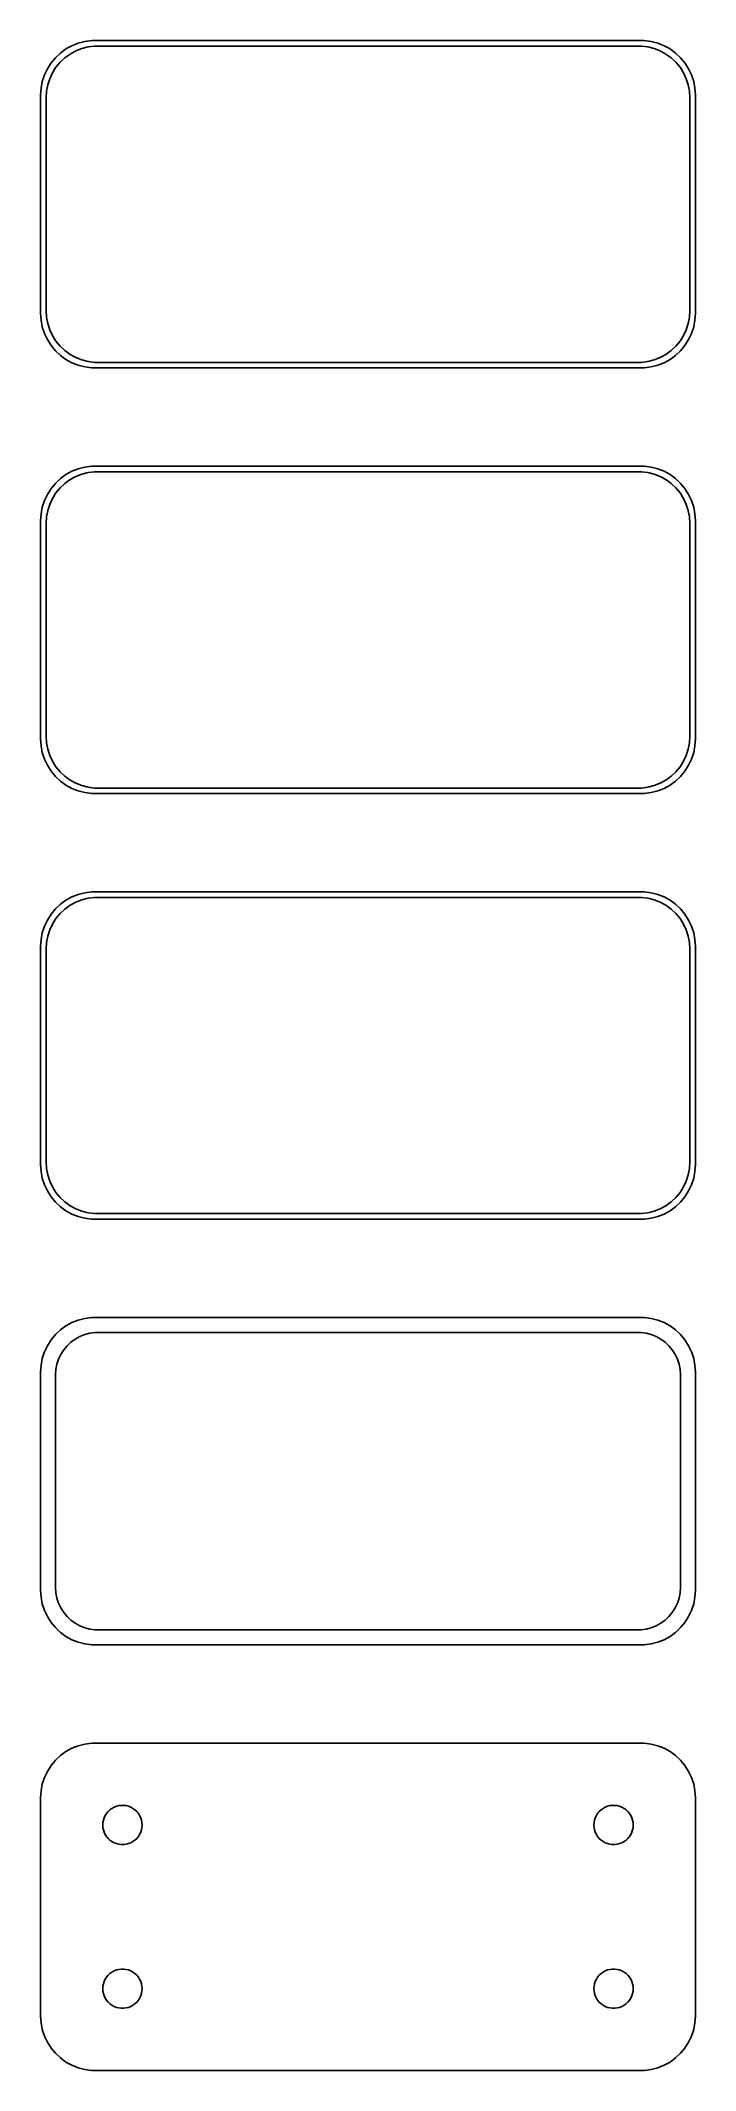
# Model space of a CAD drawing. Header units: metres. Extents: x -30 to 30, y 141 to 327.
import ezdxf

# ---------------------------------------------------------------- set-up
doc = ezdxf.new("R2010")
doc.units = ezdxf.units.M

msp = doc.modelspace()

# ---------------------------------------------------------------- linework, layer by layer
for p, q in [((-28.1871, 325.853), (-28.6448, 325.423)), ((-27.6791, 326.222), (-28.1871, 325.853)), ((-27.7778, 325.41), (-27.2952, 325.761)), ((-27.1289, 326.524), (-27.6791, 326.222)), ((-27.2952, 325.761), (-26.7724, 326.048)), ((-26.5451, 326.755), (-27.1289, 326.524)), ((-26.7724, 326.048), (-26.2178, 326.268)), ((-25.9369, 326.911), (-26.5451, 326.755)), ((-26.2178, 326.268), (-25.6401, 326.416)), ((-25.3139, 326.99), (-25.9369, 326.911)), ((-25.6401, 326.416), (-25.0482, 326.491)), ((25.3139, 326.99), (-25.3139, 326.99)), ((-25.0482, 326.491), (25.0482, 326.491)), ((25.0482, 326.491), (25.6401, 326.416)), ((25.9369, 326.911), (25.3139, 326.99)), ((25.6401, 326.416), (26.2178, 326.268)), ((26.5451, 326.755), (25.9369, 326.911)), ((26.2178, 326.268), (26.7724, 326.048)), ((27.1289, 326.524), (26.5451, 326.755)), ((26.7724, 326.048), (27.2952, 325.761)), ((27.6791, 326.222), (27.1289, 326.524)), ((27.2952, 325.761), (27.7778, 325.41)), ((28.1871, 325.853), (27.6791, 326.222)), ((28.6448, 325.423), (28.1871, 325.853)), ((-29.6489, 323.841), (-29.8429, 323.243)), ((-29.3815, 324.409), (-29.6489, 323.841)), ((-29.0451, 324.939), (-29.3815, 324.409)), ((-29.1664, 323.499), (-28.9124, 324.038)), ((-28.6448, 325.423), (-29.0451, 324.939)), ((-28.9124, 324.038), (-28.5928, 324.542)), ((-28.5928, 324.542), (-28.2126, 325.002)), ((-28.2126, 325.002), (-27.7778, 325.41)), ((27.7778, 325.41), (28.2126, 325.002)), ((28.2126, 325.002), (28.5928, 324.542)), ((28.5928, 324.542), (28.9124, 324.038)), ((29.0451, 324.939), (28.6448, 325.423)), ((28.9124, 324.038), (29.1664, 323.499)), ((29.3815, 324.409), (29.0451, 324.939)), ((29.6489, 323.841), (29.3815, 324.409)), ((29.8429, 323.243), (29.6489, 323.841)), ((-29.9606, 322.627), (-30, 322)), ((-30, 322), (-30, 302)), ((-29.8429, 323.243), (-29.9606, 322.627)), ((-29.5, 321.75), (-29.4625, 322.345)), ((-29.5, 302.25), (-29.5, 321.75)), ((-29.4625, 322.345), (-29.3508, 322.931)), ((-29.3508, 322.931), (-29.1664, 323.499)), ((29.1664, 323.499), (29.3508, 322.931)), ((29.3508, 322.931), (29.4625, 322.345)), ((29.4625, 322.345), (29.5, 321.75)), ((29.5, 321.75), (29.5, 302.25)), ((29.9606, 322.627), (29.8429, 323.243)), ((30, 322), (29.9606, 322.627)), ((30, 302), (30, 322)), ((-30, 302), (-29.9606, 301.373)), ((-29.9606, 301.373), (-29.8429, 300.757)), ((-29.4625, 301.655), (-29.5, 302.25)), ((-29.3508, 301.069), (-29.4625, 301.655)), ((29.4625, 301.655), (29.3508, 301.069)), ((29.5, 302.25), (29.4625, 301.655)), ((29.8429, 300.757), (29.9606, 301.373)), ((29.9606, 301.373), (30, 302)), ((-29.8429, 300.757), (-29.6489, 300.159)), ((-29.6489, 300.159), (-29.3815, 299.591)), ((-29.3815, 299.591), (-29.0451, 299.061)), ((-29.1664, 300.501), (-29.3508, 301.069)), ((-28.9124, 299.962), (-29.1664, 300.501)), ((-28.5928, 299.458), (-28.9124, 299.962)), ((-28.2126, 298.998), (-28.5928, 299.458)), ((28.5928, 299.458), (28.2126, 298.998)), ((28.9124, 299.962), (28.5928, 299.458)), ((29.1664, 300.501), (28.9124, 299.962)), ((29.0451, 299.061), (29.3815, 299.591)), ((29.3508, 301.069), (29.1664, 300.501)), ((29.3815, 299.591), (29.6489, 300.159)), ((29.6489, 300.159), (29.8429, 300.757)), ((-29.0451, 299.061), (-28.6448, 298.577)), ((-28.6448, 298.577), (-28.1871, 298.147)), ((-27.7778, 298.59), (-28.2126, 298.998)), ((-28.1871, 298.147), (-27.6791, 297.778)), ((-27.2952, 298.239), (-27.7778, 298.59)), ((-27.6791, 297.778), (-27.1289, 297.476)), ((-26.7724, 297.952), (-27.2952, 298.239)), ((-26.2178, 297.732), (-26.7724, 297.952)), ((-25.6401, 297.584), (-26.2178, 297.732)), ((-25.0482, 297.509), (-25.6401, 297.584)), ((25.6401, 297.584), (25.0482, 297.509)), ((26.2178, 297.732), (25.6401, 297.584)), ((26.7724, 297.952), (26.2178, 297.732)), ((27.2952, 298.239), (26.7724, 297.952)), ((27.1289, 297.476), (27.6791, 297.778)), ((27.7778, 298.59), (27.2952, 298.239)), ((27.6791, 297.778), (28.1871, 298.147)), ((28.2126, 298.998), (27.7778, 298.59)), ((28.1871, 298.147), (28.6448, 298.577)), ((28.6448, 298.577), (29.0451, 299.061)), ((-27.1289, 297.476), (-26.5451, 297.245)), ((-26.5451, 297.245), (-25.9369, 297.089)), ((-25.9369, 297.089), (-25.3139, 297.01)), ((-25.3139, 297.01), (25.3139, 297.01)), ((25.0482, 297.509), (-25.0482, 297.509)), ((25.3139, 297.01), (25.9369, 297.089)), ((25.9369, 297.089), (26.5451, 297.245)), ((26.5451, 297.245), (27.1289, 297.476)), ((-28.6448, 286.423), (-29.0451, 285.939)), ((-28.1871, 286.853), (-28.6448, 286.423)), ((-28.2126, 286.002), (-27.7778, 286.41)), ((-27.6791, 287.222), (-28.1871, 286.853)), ((-27.7778, 286.41), (-27.2952, 286.761)), ((-27.1289, 287.524), (-27.6791, 287.222)), ((-27.2952, 286.761), (-26.7724, 287.048)), ((-26.5451, 287.755), (-27.1289, 287.524)), ((-26.7724, 287.048), (-26.2178, 287.268)), ((-25.9369, 287.911), (-26.5451, 287.755)), ((-26.2178, 287.268), (-25.6401, 287.416)), ((-25.3139, 287.99), (-25.9369, 287.911)), ((-25.6401, 287.416), (-25.0482, 287.491)), ((25.3139, 287.99), (-25.3139, 287.99)), ((-25.0482, 287.491), (25.0482, 287.491)), ((25.0482, 287.491), (25.6401, 287.416)), ((25.9369, 287.911), (25.3139, 287.99)), ((25.6401, 287.416), (26.2178, 287.268)), ((26.5451, 287.755), (25.9369, 287.911)), ((26.2178, 287.268), (26.7724, 287.048)), ((27.1289, 287.524), (26.5451, 287.755)), ((26.7724, 287.048), (27.2952, 286.761)), ((27.6791, 287.222), (27.1289, 287.524)), ((27.2952, 286.761), (27.7778, 286.41)), ((28.1871, 286.853), (27.6791, 287.222)), ((27.7778, 286.41), (28.2126, 286.002)), ((28.6448, 286.423), (28.1871, 286.853)), ((29.0451, 285.939), (28.6448, 286.423)), ((-29.6489, 284.841), (-29.8429, 284.243)), ((-29.3815, 285.409), (-29.6489, 284.841)), ((-29.0451, 285.939), (-29.3815, 285.409)), ((-29.1664, 284.499), (-28.9124, 285.038)), ((-28.9124, 285.038), (-28.5928, 285.542)), ((-28.5928, 285.542), (-28.2126, 286.002)), ((28.2126, 286.002), (28.5928, 285.542)), ((28.5928, 285.542), (28.9124, 285.038)), ((28.9124, 285.038), (29.1664, 284.499)), ((29.3815, 285.409), (29.0451, 285.939)), ((29.6489, 284.841), (29.3815, 285.409)), ((29.8429, 284.243), (29.6489, 284.841)), ((-29.9606, 283.627), (-30, 283)), ((-30, 283), (-30, 263)), ((-29.8429, 284.243), (-29.9606, 283.627)), ((-29.5, 282.75), (-29.4625, 283.345)), ((-29.5, 263.25), (-29.5, 282.75)), ((-29.4625, 283.345), (-29.3508, 283.931)), ((-29.3508, 283.931), (-29.1664, 284.499)), ((29.1664, 284.499), (29.3508, 283.931)), ((29.3508, 283.931), (29.4625, 283.345)), ((29.4625, 283.345), (29.5, 282.75)), ((29.5, 282.75), (29.5, 263.25)), ((29.9606, 283.627), (29.8429, 284.243)), ((30, 283), (29.9606, 283.627)), ((30, 263), (30, 283)), ((-30, 263), (-29.9606, 262.373)), ((-29.9606, 262.373), (-29.8429, 261.757)), ((-29.4625, 262.655), (-29.5, 263.25)), ((-29.3508, 262.069), (-29.4625, 262.655)), ((29.4625, 262.655), (29.3508, 262.069)), ((29.5, 263.25), (29.4625, 262.655)), ((29.8429, 261.757), (29.9606, 262.373)), ((29.9606, 262.373), (30, 263)), ((-29.8429, 261.757), (-29.6489, 261.159)), ((-29.6489, 261.159), (-29.3815, 260.591)), ((-29.3815, 260.591), (-29.0451, 260.061)), ((-29.1664, 261.501), (-29.3508, 262.069)), ((-28.9124, 260.962), (-29.1664, 261.501)), ((-28.5928, 260.458), (-28.9124, 260.962)), ((-28.2126, 259.998), (-28.5928, 260.458)), ((28.5928, 260.458), (28.2126, 259.998)), ((28.9124, 260.962), (28.5928, 260.458)), ((29.1664, 261.501), (28.9124, 260.962)), ((29.0451, 260.061), (29.3815, 260.591)), ((29.3508, 262.069), (29.1664, 261.501)), ((29.3815, 260.591), (29.6489, 261.159)), ((29.6489, 261.159), (29.8429, 261.757)), ((-29.0451, 260.061), (-28.6448, 259.577)), ((-28.6448, 259.577), (-28.1871, 259.147)), ((-27.7778, 259.59), (-28.2126, 259.998)), ((-28.1871, 259.147), (-27.6791, 258.778)), ((-27.2952, 259.239), (-27.7778, 259.59)), ((-27.6791, 258.778), (-27.1289, 258.476)), ((-26.7724, 258.952), (-27.2952, 259.239)), ((-26.2178, 258.732), (-26.7724, 258.952)), ((-25.6401, 258.584), (-26.2178, 258.732)), ((-25.0482, 258.509), (-25.6401, 258.584)), ((25.6401, 258.584), (25.0482, 258.509)), ((26.2178, 258.732), (25.6401, 258.584)), ((26.7724, 258.952), (26.2178, 258.732)), ((27.2952, 259.239), (26.7724, 258.952)), ((27.1289, 258.476), (27.6791, 258.778)), ((27.7778, 259.59), (27.2952, 259.239)), ((27.6791, 258.778), (28.1871, 259.147)), ((28.2126, 259.998), (27.7778, 259.59)), ((28.1871, 259.147), (28.6448, 259.577)), ((28.6448, 259.577), (29.0451, 260.061)), ((-27.1289, 258.476), (-26.5451, 258.245)), ((-26.5451, 258.245), (-25.9369, 258.089)), ((-25.9369, 258.089), (-25.3139, 258.01)), ((-25.3139, 258.01), (25.3139, 258.01)), ((25.0482, 258.509), (-25.0482, 258.509)), ((25.3139, 258.01), (25.9369, 258.089)), ((25.9369, 258.089), (26.5451, 258.245)), ((26.5451, 258.245), (27.1289, 258.476)), ((-28.6448, 247.423), (-29.0451, 246.939)), ((-28.1871, 247.853), (-28.6448, 247.423)), ((-28.2126, 247.002), (-27.7778, 247.41)), ((-27.6791, 248.222), (-28.1871, 247.853)), ((-27.7778, 247.41), (-27.2952, 247.761)), ((-27.1289, 248.524), (-27.6791, 248.222)), ((-27.2952, 247.761), (-26.7724, 248.048)), ((-26.5451, 248.755), (-27.1289, 248.524)), ((-26.7724, 248.048), (-26.2178, 248.268)), ((-25.9369, 248.911), (-26.5451, 248.755)), ((-26.2178, 248.268), (-25.6401, 248.416)), ((-25.3139, 248.99), (-25.9369, 248.911)), ((-25.6401, 248.416), (-25.0482, 248.491)), ((25.3139, 248.99), (-25.3139, 248.99)), ((-25.0482, 248.491), (25.0482, 248.491)), ((25.0482, 248.491), (25.6401, 248.416)), ((25.9369, 248.911), (25.3139, 248.99)), ((25.6401, 248.416), (26.2178, 248.268)), ((26.5451, 248.755), (25.9369, 248.911)), ((26.2178, 248.268), (26.7724, 248.048)), ((27.1289, 248.524), (26.5451, 248.755)), ((26.7724, 248.048), (27.2952, 247.761)), ((27.6791, 248.222), (27.1289, 248.524)), ((27.2952, 247.761), (27.7778, 247.41)), ((28.1871, 247.853), (27.6791, 248.222)), ((27.7778, 247.41), (28.2126, 247.002)), ((28.6448, 247.423), (28.1871, 247.853)), ((29.0451, 246.939), (28.6448, 247.423)), ((-29.6489, 245.841), (-29.8429, 245.243)), ((-29.3815, 246.409), (-29.6489, 245.841)), ((-29.0451, 246.939), (-29.3815, 246.409)), ((-29.3508, 244.931), (-29.1664, 245.499)), ((-29.1664, 245.499), (-28.9124, 246.038)), ((-28.9124, 246.038), (-28.5928, 246.542)), ((-28.5928, 246.542), (-28.2126, 247.002)), ((28.2126, 247.002), (28.5928, 246.542)), ((28.5928, 246.542), (28.9124, 246.038)), ((28.9124, 246.038), (29.1664, 245.499)), ((29.3815, 246.409), (29.0451, 246.939)), ((29.1664, 245.499), (29.3508, 244.931)), ((29.6489, 245.841), (29.3815, 246.409)), ((29.8429, 245.243), (29.6489, 245.841)), ((-29.9606, 244.627), (-30, 244)), ((-30, 244), (-30, 224)), ((-29.8429, 245.243), (-29.9606, 244.627)), ((-29.5, 243.75), (-29.4625, 244.345)), ((-29.5, 224.25), (-29.5, 243.75)), ((-29.4625, 244.345), (-29.3508, 244.931)), ((29.3508, 244.931), (29.4625, 244.345)), ((29.4625, 244.345), (29.5, 243.75)), ((29.5, 243.75), (29.5, 224.25)), ((29.9606, 244.627), (29.8429, 245.243)), ((30, 244), (29.9606, 244.627)), ((30, 224), (30, 244)), ((-30, 224), (-29.9606, 223.373)), ((-29.9606, 223.373), (-29.8429, 222.757)), ((-29.4625, 223.655), (-29.5, 224.25)), ((-29.3508, 223.069), (-29.4625, 223.655)), ((29.4625, 223.655), (29.3508, 223.069)), ((29.5, 224.25), (29.4625, 223.655)), ((29.8429, 222.757), (29.9606, 223.373)), ((29.9606, 223.373), (30, 224)), ((-29.8429, 222.757), (-29.6489, 222.159)), ((-29.6489, 222.159), (-29.3815, 221.591)), ((-29.3815, 221.591), (-29.0451, 221.061)), ((-29.1664, 222.501), (-29.3508, 223.069)), ((-28.9124, 221.962), (-29.1664, 222.501)), ((-28.5928, 221.458), (-28.9124, 221.962)), ((-28.2126, 220.998), (-28.5928, 221.458)), ((28.5928, 221.458), (28.2126, 220.998)), ((28.9124, 221.962), (28.5928, 221.458)), ((29.1664, 222.501), (28.9124, 221.962)), ((29.0451, 221.061), (29.3815, 221.591)), ((29.3508, 223.069), (29.1664, 222.501)), ((29.3815, 221.591), (29.6489, 222.159)), ((29.6489, 222.159), (29.8429, 222.757)), ((-29.0451, 221.061), (-28.6448, 220.577)), ((-28.6448, 220.577), (-28.1871, 220.147)), ((-27.7778, 220.59), (-28.2126, 220.998)), ((-28.1871, 220.147), (-27.6791, 219.778)), ((-27.2952, 220.239), (-27.7778, 220.59)), ((-27.6791, 219.778), (-27.1289, 219.476)), ((-26.7724, 219.952), (-27.2952, 220.239)), ((-27.1289, 219.476), (-26.5451, 219.245)), ((-26.2178, 219.732), (-26.7724, 219.952)), ((-25.6401, 219.584), (-26.2178, 219.732)), ((-25.0482, 219.509), (-25.6401, 219.584)), ((25.0482, 219.509), (-25.0482, 219.509)), ((25.6401, 219.584), (25.0482, 219.509)), ((26.2178, 219.732), (25.6401, 219.584)), ((26.7724, 219.952), (26.2178, 219.732)), ((26.5451, 219.245), (27.1289, 219.476)), ((27.2952, 220.239), (26.7724, 219.952)), ((27.1289, 219.476), (27.6791, 219.778)), ((27.7778, 220.59), (27.2952, 220.239)), ((27.6791, 219.778), (28.1871, 220.147)), ((28.2126, 220.998), (27.7778, 220.59)), ((28.1871, 220.147), (28.6448, 220.577)), ((28.6448, 220.577), (29.0451, 221.061)), ((-26.5451, 219.245), (-25.9369, 219.089)), ((-25.9369, 219.089), (-25.3139, 219.01)), ((-25.3139, 219.01), (25.3139, 219.01)), ((25.3139, 219.01), (25.9369, 219.089)), ((25.9369, 219.089), (26.5451, 219.245)), ((-28.6448, 208.423), (-29.0451, 207.939)), ((-28.1871, 208.853), (-28.6448, 208.423)), ((-27.6791, 209.222), (-28.1871, 208.853)), ((-27.1289, 209.524), (-27.6791, 209.222)), ((-26.5451, 209.755), (-27.1289, 209.524)), ((-25.9369, 209.911), (-26.5451, 209.755)), ((-26.3975, 208.251), (-25.9457, 208.43)), ((-25.9457, 208.43), (-25.4751, 208.551)), ((-25.3139, 209.99), (-25.9369, 209.911)), ((-25.4751, 208.551), (-24.993, 208.612)), ((25.3139, 209.99), (-25.3139, 209.99)), ((-24.993, 208.612), (24.993, 208.612)), ((24.993, 208.612), (25.4751, 208.551)), ((25.9369, 209.911), (25.3139, 209.99)), ((25.4751, 208.551), (25.9457, 208.43)), ((26.5451, 209.755), (25.9369, 209.911)), ((25.9457, 208.43), (26.3975, 208.251)), ((27.1289, 209.524), (26.5451, 209.755)), ((27.6791, 209.222), (27.1289, 209.524)), ((28.1871, 208.853), (27.6791, 209.222)), ((28.6448, 208.423), (28.1871, 208.853)), ((29.0451, 207.939), (28.6448, 208.423)), ((-29.6489, 206.841), (-29.8429, 206.243)), ((-29.3815, 207.409), (-29.6489, 206.841)), ((-29.0451, 207.939), (-29.3815, 207.409)), ((-28.3477, 206.174), (-28.1408, 206.614)), ((-28.1408, 206.614), (-27.8805, 207.024)), ((-27.8805, 207.024), (-27.5707, 207.399)), ((-27.5707, 207.399), (-27.2165, 207.731)), ((-27.2165, 207.731), (-26.8234, 208.017)), ((-26.8234, 208.017), (-26.3975, 208.251)), ((26.3975, 208.251), (26.8234, 208.017)), ((26.8234, 208.017), (27.2165, 207.731)), ((27.2165, 207.731), (27.5707, 207.399)), ((27.5707, 207.399), (27.8805, 207.024)), ((27.8805, 207.024), (28.1408, 206.614)), ((28.1408, 206.614), (28.3477, 206.174)), ((29.3815, 207.409), (29.0451, 207.939)), ((29.6489, 206.841), (29.3815, 207.409)), ((29.8429, 206.243), (29.6489, 206.841)), ((-29.9606, 205.627), (-30, 205)), ((-30, 205), (-30, 185)), ((-29.8429, 206.243), (-29.9606, 205.627)), ((-28.6195, 204.75), (-28.589, 205.235)), ((-28.6195, 185.25), (-28.6195, 204.75)), ((-28.589, 205.235), (-28.4979, 205.712)), ((-28.4979, 205.712), (-28.3477, 206.174)), ((28.3477, 206.174), (28.4979, 205.712)), ((28.4979, 205.712), (28.589, 205.235)), ((28.589, 205.235), (28.6195, 204.75)), ((28.6195, 204.75), (28.6195, 185.25)), ((29.9606, 205.627), (29.8429, 206.243)), ((30, 205), (29.9606, 205.627)), ((30, 185), (30, 205)), ((-30, 185), (-29.9606, 184.373)), ((-29.9606, 184.373), (-29.8429, 183.757)), ((-28.589, 184.765), (-28.6195, 185.25)), ((-28.4979, 184.288), (-28.589, 184.765)), ((-28.3477, 183.826), (-28.4979, 184.288)), ((28.4979, 184.288), (28.3477, 183.826)), ((28.589, 184.765), (28.4979, 184.288)), ((28.6195, 185.25), (28.589, 184.765)), ((29.8429, 183.757), (29.9606, 184.373)), ((29.9606, 184.373), (30, 185)), ((-29.8429, 183.757), (-29.6489, 183.159)), ((-29.6489, 183.159), (-29.3815, 182.591)), ((-29.3815, 182.591), (-29.0451, 182.061)), ((-28.1408, 183.386), (-28.3477, 183.826)), ((-27.8805, 182.976), (-28.1408, 183.386)), ((-27.5707, 182.601), (-27.8805, 182.976)), ((-27.2165, 182.269), (-27.5707, 182.601)), ((-26.8234, 181.983), (-27.2165, 182.269)), ((27.2165, 182.269), (26.8234, 181.983)), ((27.5707, 182.601), (27.2165, 182.269)), ((27.8805, 182.976), (27.5707, 182.601)), ((28.1408, 183.386), (27.8805, 182.976)), ((28.3477, 183.826), (28.1408, 183.386)), ((29.0451, 182.061), (29.3815, 182.591)), ((29.3815, 182.591), (29.6489, 183.159)), ((29.6489, 183.159), (29.8429, 183.757)), ((-29.0451, 182.061), (-28.6448, 181.577)), ((-28.6448, 181.577), (-28.1871, 181.147)), ((-28.1871, 181.147), (-27.6791, 180.778)), ((-27.6791, 180.778), (-27.1289, 180.476)), ((-27.1289, 180.476), (-26.5451, 180.245)), ((-26.3975, 181.749), (-26.8234, 181.983)), ((-25.9457, 181.57), (-26.3975, 181.749)), ((-25.4751, 181.449), (-25.9457, 181.57)), ((-24.993, 181.388), (-25.4751, 181.449)), ((24.993, 181.388), (-24.993, 181.388)), ((25.4751, 181.449), (24.993, 181.388)), ((25.9457, 181.57), (25.4751, 181.449)), ((26.3975, 181.749), (25.9457, 181.57)), ((26.8234, 181.983), (26.3975, 181.749)), ((26.5451, 180.245), (27.1289, 180.476)), ((27.1289, 180.476), (27.6791, 180.778)), ((27.6791, 180.778), (28.1871, 181.147)), ((28.1871, 181.147), (28.6448, 181.577)), ((28.6448, 181.577), (29.0451, 182.061)), ((-26.5451, 180.245), (-25.9369, 180.089)), ((-25.9369, 180.089), (-25.3139, 180.01)), ((-25.3139, 180.01), (25.3139, 180.01)), ((25.3139, 180.01), (25.9369, 180.089)), ((25.9369, 180.089), (26.5451, 180.245)), ((-28.6448, 169.423), (-29.0451, 168.939)), ((-28.1871, 169.853), (-28.6448, 169.423)), ((-27.6791, 170.222), (-28.1871, 169.853)), ((-27.1289, 170.524), (-27.6791, 170.222)), ((-26.5451, 170.755), (-27.1289, 170.524)), ((-25.9369, 170.911), (-26.5451, 170.755)), ((-25.3139, 170.99), (-25.9369, 170.911)), ((25.3139, 170.99), (-25.3139, 170.99)), ((25.9369, 170.911), (25.3139, 170.99)), ((26.5451, 170.755), (25.9369, 170.911)), ((27.1289, 170.524), (26.5451, 170.755)), ((27.6791, 170.222), (27.1289, 170.524)), ((28.1871, 169.853), (27.6791, 170.222)), ((28.6448, 169.423), (28.1871, 169.853)), ((29.0451, 168.939), (28.6448, 169.423)), ((-29.6489, 167.841), (-29.8429, 167.243)), ((-29.3815, 168.409), (-29.6489, 167.841)), ((-29.0451, 168.939), (-29.3815, 168.409)), ((29.3815, 168.409), (29.0451, 168.939)), ((29.6489, 167.841), (29.3815, 168.409)), ((29.8429, 167.243), (29.6489, 167.841)), ((-29.9606, 166.627), (-30, 166)), ((-30, 166), (-30, 146)), ((-29.8429, 167.243), (-29.9606, 166.627)), ((29.9606, 166.627), (29.8429, 167.243)), ((30, 166), (29.9606, 166.627)), ((30, 146), (30, 166)), ((-24.3, 163.5), (-24.2858, 163.726)), ((-24.2858, 163.726), (-24.2434, 163.948)), ((-24.2434, 163.948), (-24.1736, 164.163)), ((-24.1736, 164.163), (-24.0773, 164.367)), ((-24.0773, 164.367), (-23.9562, 164.558)), ((-23.9562, 164.558), (-23.8121, 164.732)), ((-23.8121, 164.732), (-23.6474, 164.887)), ((-23.6474, 164.887), (-23.4645, 165.02)), ((-23.4645, 165.02), (-23.2664, 165.129)), ((-23.2664, 165.129), (-23.0562, 165.212)), ((-23.0562, 165.212), (-22.8373, 165.268)), ((-22.8373, 165.268), (-22.613, 165.296)), ((-22.613, 165.296), (-22.387, 165.296)), ((-22.387, 165.296), (-22.1627, 165.268)), ((-22.1627, 165.268), (-21.9438, 165.212)), ((-21.9438, 165.212), (-21.7336, 165.129)), ((-21.7336, 165.129), (-21.5355, 165.02)), ((-21.5355, 165.02), (-21.3526, 164.887)), ((-21.3526, 164.887), (-21.1879, 164.732)), ((-21.1879, 164.732), (-21.0438, 164.558)), ((-21.0438, 164.558), (-20.9226, 164.367)), ((-20.9226, 164.367), (-20.8264, 164.163)), ((-20.8264, 164.163), (-20.7565, 163.948)), ((-20.7565, 163.948), (-20.7142, 163.726)), ((-20.7142, 163.726), (-20.7, 163.5)), ((20.7, 163.5), (20.7142, 163.726)), ((20.7142, 163.726), (20.7565, 163.948)), ((20.7565, 163.948), (20.8264, 164.163)), ((20.8264, 164.163), (20.9226, 164.367)), ((20.9226, 164.367), (21.0438, 164.558)), ((21.0438, 164.558), (21.1879, 164.732)), ((21.1879, 164.732), (21.3526, 164.887)), ((21.3526, 164.887), (21.5355, 165.02)), ((21.5355, 165.02), (21.7336, 165.129)), ((21.7336, 165.129), (21.9438, 165.212)), ((21.9438, 165.212), (22.1627, 165.268)), ((22.1627, 165.268), (22.387, 165.296)), ((22.387, 165.296), (22.613, 165.296)), ((22.613, 165.296), (22.8373, 165.268)), ((22.8373, 165.268), (23.0562, 165.212)), ((23.0562, 165.212), (23.2664, 165.129)), ((23.2664, 165.129), (23.4645, 165.02)), ((23.4645, 165.02), (23.6474, 164.887)), ((23.6474, 164.887), (23.8121, 164.732)), ((23.8121, 164.732), (23.9562, 164.558)), ((23.9562, 164.558), (24.0773, 164.367)), ((24.0773, 164.367), (24.1736, 164.163)), ((24.1736, 164.163), (24.2434, 163.948)), ((24.2434, 163.948), (24.2858, 163.726)), ((24.2858, 163.726), (24.3, 163.5)), ((-24.2858, 163.274), (-24.3, 163.5)), ((-24.2434, 163.052), (-24.2858, 163.274)), ((-24.1736, 162.837), (-24.2434, 163.052)), ((-24.0773, 162.633), (-24.1736, 162.837)), ((-23.9562, 162.442), (-24.0773, 162.633)), ((-23.8121, 162.268), (-23.9562, 162.442)), ((-23.6474, 162.113), (-23.8121, 162.268)), ((-23.4645, 161.98), (-23.6474, 162.113)), ((-23.2664, 161.871), (-23.4645, 161.98)), ((-23.0562, 161.788), (-23.2664, 161.871)), ((-21.7336, 161.871), (-21.9438, 161.788)), ((-21.5355, 161.98), (-21.7336, 161.871)), ((-21.3526, 162.113), (-21.5355, 161.98)), ((-21.1879, 162.268), (-21.3526, 162.113)), ((-21.0438, 162.442), (-21.1879, 162.268)), ((-20.9226, 162.633), (-21.0438, 162.442)), ((-20.8264, 162.837), (-20.9226, 162.633)), ((-20.7565, 163.052), (-20.8264, 162.837)), ((-20.7142, 163.274), (-20.7565, 163.052)), ((-20.7, 163.5), (-20.7142, 163.274)), ((20.7142, 163.274), (20.7, 163.5)), ((20.7565, 163.052), (20.7142, 163.274)), ((20.8264, 162.837), (20.7565, 163.052)), ((20.9226, 162.633), (20.8264, 162.837)), ((21.0438, 162.442), (20.9226, 162.633)), ((21.1879, 162.268), (21.0438, 162.442)), ((21.3526, 162.113), (21.1879, 162.268)), ((21.5355, 161.98), (21.3526, 162.113)), ((21.7336, 161.871), (21.5355, 161.98)), ((21.9438, 161.788), (21.7336, 161.871)), ((23.2664, 161.871), (23.0562, 161.788)), ((23.4645, 161.98), (23.2664, 161.871)), ((23.6474, 162.113), (23.4645, 161.98)), ((23.8121, 162.268), (23.6474, 162.113)), ((23.9562, 162.442), (23.8121, 162.268)), ((24.0773, 162.633), (23.9562, 162.442)), ((24.1736, 162.837), (24.0773, 162.633)), ((24.2434, 163.052), (24.1736, 162.837)), ((24.2858, 163.274), (24.2434, 163.052)), ((24.3, 163.5), (24.2858, 163.274)), ((-22.8373, 161.732), (-23.0562, 161.788)), ((-22.613, 161.704), (-22.8373, 161.732)), ((-22.387, 161.704), (-22.613, 161.704)), ((-22.1627, 161.732), (-22.387, 161.704)), ((-21.9438, 161.788), (-22.1627, 161.732)), ((22.1627, 161.732), (21.9438, 161.788)), ((22.387, 161.704), (22.1627, 161.732)), ((22.613, 161.704), (22.387, 161.704)), ((22.8373, 161.732), (22.613, 161.704)), ((23.0562, 161.788), (22.8373, 161.732)), ((-24.2858, 148.726), (-24.2434, 148.948)), ((-24.2434, 148.948), (-24.1736, 149.163)), ((-24.1736, 149.163), (-24.0773, 149.367)), ((-24.0773, 149.367), (-23.9562, 149.558)), ((-23.9562, 149.558), (-23.8121, 149.732)), ((-23.8121, 149.732), (-23.6474, 149.887)), ((-23.6474, 149.887), (-23.4645, 150.02)), ((-23.4645, 150.02), (-23.2664, 150.129)), ((-23.2664, 150.129), (-23.0562, 150.212)), ((-23.0562, 150.212), (-22.8373, 150.268)), ((-22.8373, 150.268), (-22.613, 150.296)), ((-22.613, 150.296), (-22.387, 150.296)), ((-22.387, 150.296), (-22.1627, 150.268)), ((-22.1627, 150.268), (-21.9438, 150.212)), ((-21.9438, 150.212), (-21.7336, 150.129)), ((-21.7336, 150.129), (-21.5355, 150.02)), ((-21.5355, 150.02), (-21.3526, 149.887)), ((-21.3526, 149.887), (-21.1879, 149.732)), ((-21.1879, 149.732), (-21.0438, 149.558)), ((-21.0438, 149.558), (-20.9226, 149.367)), ((-20.9226, 149.367), (-20.8264, 149.163)), ((-20.8264, 149.163), (-20.7565, 148.948)), ((-20.7565, 148.948), (-20.7142, 148.726)), ((20.7142, 148.726), (20.7565, 148.948)), ((20.7565, 148.948), (20.8264, 149.163)), ((20.8264, 149.163), (20.9226, 149.367)), ((20.9226, 149.367), (21.0438, 149.558)), ((21.0438, 149.558), (21.1879, 149.732)), ((21.1879, 149.732), (21.3526, 149.887)), ((21.3526, 149.887), (21.5355, 150.02)), ((21.5355, 150.02), (21.7336, 150.129)), ((21.7336, 150.129), (21.9438, 150.212)), ((21.9438, 150.212), (22.1627, 150.268)), ((22.1627, 150.268), (22.387, 150.296)), ((22.387, 150.296), (22.613, 150.296)), ((22.613, 150.296), (22.8373, 150.268)), ((22.8373, 150.268), (23.0562, 150.212)), ((23.0562, 150.212), (23.2664, 150.129)), ((23.2664, 150.129), (23.4645, 150.02)), ((23.4645, 150.02), (23.6474, 149.887)), ((23.6474, 149.887), (23.8121, 149.732)), ((23.8121, 149.732), (23.9562, 149.558)), ((23.9562, 149.558), (24.0773, 149.367)), ((24.0773, 149.367), (24.1736, 149.163)), ((24.1736, 149.163), (24.2434, 148.948)), ((24.2434, 148.948), (24.2858, 148.726)), ((-24.3, 148.5), (-24.2858, 148.726)), ((-24.2858, 148.274), (-24.3, 148.5)), ((-24.2434, 148.052), (-24.2858, 148.274)), ((-24.1736, 147.837), (-24.2434, 148.052)), ((-24.0773, 147.633), (-24.1736, 147.837)), ((-23.9562, 147.442), (-24.0773, 147.633)), ((-23.8121, 147.268), (-23.9562, 147.442)), ((-23.6474, 147.113), (-23.8121, 147.268)), ((-23.4645, 146.98), (-23.6474, 147.113)), ((-23.2664, 146.871), (-23.4645, 146.98)), ((-21.5355, 146.98), (-21.7336, 146.871)), ((-21.3526, 147.113), (-21.5355, 146.98)), ((-21.1879, 147.268), (-21.3526, 147.113)), ((-21.0438, 147.442), (-21.1879, 147.268)), ((-20.9226, 147.633), (-21.0438, 147.442)), ((-20.8264, 147.837), (-20.9226, 147.633)), ((-20.7565, 148.052), (-20.8264, 147.837)), ((-20.7142, 148.274), (-20.7565, 148.052)), ((-20.7142, 148.726), (-20.7, 148.5)), ((-20.7, 148.5), (-20.7142, 148.274)), ((20.7, 148.5), (20.7142, 148.726)), ((20.7142, 148.274), (20.7, 148.5)), ((20.7565, 148.052), (20.7142, 148.274)), ((20.8264, 147.837), (20.7565, 148.052)), ((20.9226, 147.633), (20.8264, 147.837)), ((21.0438, 147.442), (20.9226, 147.633)), ((21.1879, 147.268), (21.0438, 147.442)), ((21.3526, 147.113), (21.1879, 147.268)), ((21.5355, 146.98), (21.3526, 147.113)), ((21.7336, 146.871), (21.5355, 146.98)), ((23.4645, 146.98), (23.2664, 146.871)), ((23.6474, 147.113), (23.4645, 146.98)), ((23.8121, 147.268), (23.6474, 147.113)), ((23.9562, 147.442), (23.8121, 147.268)), ((24.0773, 147.633), (23.9562, 147.442)), ((24.1736, 147.837), (24.0773, 147.633)), ((24.2434, 148.052), (24.1736, 147.837)), ((24.2858, 148.274), (24.2434, 148.052)), ((24.2858, 148.726), (24.3, 148.5)), ((24.3, 148.5), (24.2858, 148.274)), ((-30, 146), (-29.9606, 145.373)), ((-29.9606, 145.373), (-29.8429, 144.757)), ((-23.0562, 146.788), (-23.2664, 146.871)), ((-22.8373, 146.732), (-23.0562, 146.788)), ((-22.613, 146.704), (-22.8373, 146.732)), ((-22.387, 146.704), (-22.613, 146.704)), ((-22.1627, 146.732), (-22.387, 146.704)), ((-21.9438, 146.788), (-22.1627, 146.732)), ((-21.7336, 146.871), (-21.9438, 146.788)), ((21.9438, 146.788), (21.7336, 146.871)), ((22.1627, 146.732), (21.9438, 146.788)), ((22.387, 146.704), (22.1627, 146.732)), ((22.613, 146.704), (22.387, 146.704)), ((22.8373, 146.732), (22.613, 146.704)), ((23.0562, 146.788), (22.8373, 146.732)), ((23.2664, 146.871), (23.0562, 146.788)), ((29.8429, 144.757), (29.9606, 145.373)), ((29.9606, 145.373), (30, 146)), ((-29.8429, 144.757), (-29.6489, 144.159)), ((-29.6489, 144.159), (-29.3815, 143.591)), ((-29.3815, 143.591), (-29.0451, 143.061)), ((29.0451, 143.061), (29.3815, 143.591)), ((29.3815, 143.591), (29.6489, 144.159)), ((29.6489, 144.159), (29.8429, 144.757)), ((-29.0451, 143.061), (-28.6448, 142.577)), ((-28.6448, 142.577), (-28.1871, 142.147)), ((-28.1871, 142.147), (-27.6791, 141.778)), ((-27.6791, 141.778), (-27.1289, 141.476)), ((-27.1289, 141.476), (-26.5451, 141.245)), ((26.5451, 141.245), (27.1289, 141.476)), ((27.1289, 141.476), (27.6791, 141.778)), ((27.6791, 141.778), (28.1871, 142.147)), ((28.1871, 142.147), (28.6448, 142.577)), ((28.6448, 142.577), (29.0451, 143.061)), ((-26.5451, 141.245), (-25.9369, 141.089)), ((-25.9369, 141.089), (-25.3139, 141.01)), ((-25.3139, 141.01), (25.3139, 141.01)), ((25.3139, 141.01), (25.9369, 141.089)), ((25.9369, 141.089), (26.5451, 141.245))]:
    msp.add_line(p, q)

doc.saveas('drawing.dxf')
